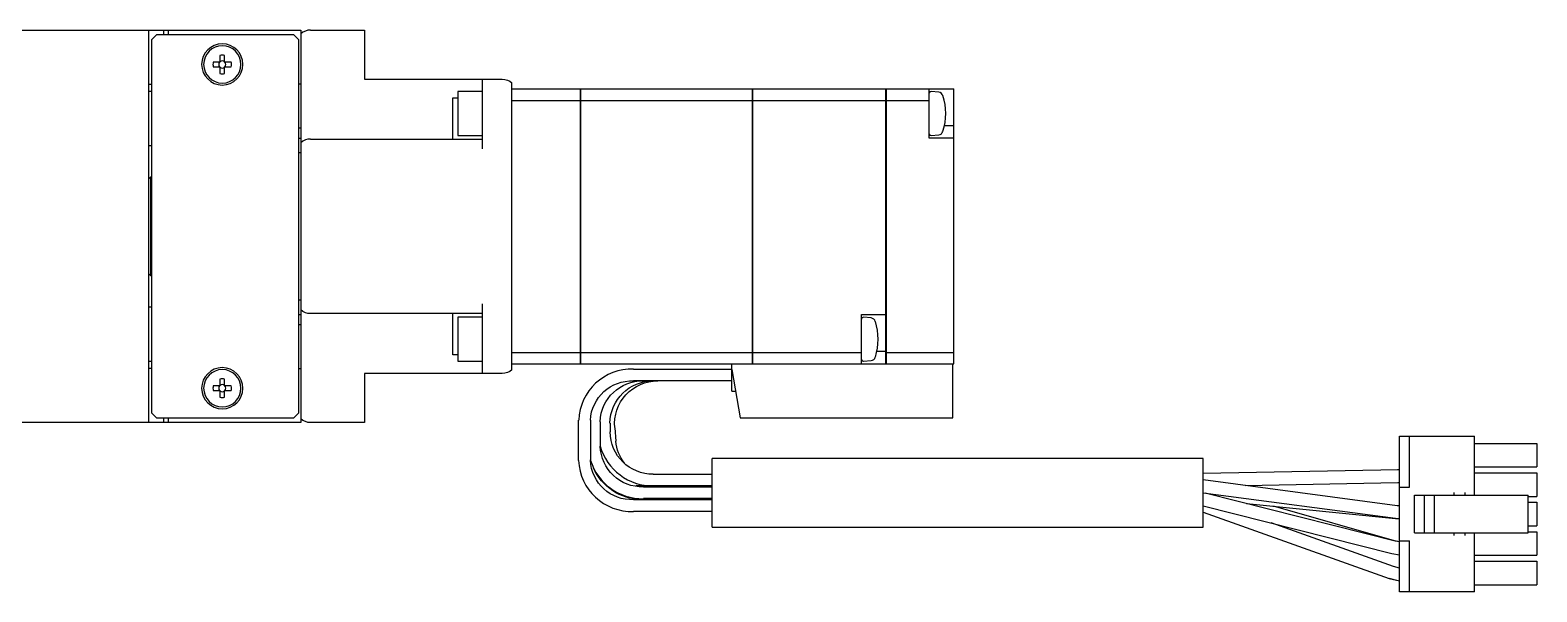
# Model space of a CAD drawing. Extents: x 0 to 727, y -8 to 425.
# Drawn here: x 574 to 727.5, y 264.7 to 321.9 of the extents above; entities that cross this region are included whole.
import ezdxf

# ---------------------------------------------------------------- set-up
doc = ezdxf.new("R2010")
doc.units = 0
doc.header["$LTSCALE"] = 0.5
doc.layers.add('MSM_CONTINUOUS', color=7, linetype='CONTINUOUS')

msp = doc.modelspace()

# ---------------------------------------------------------------- linework, layer by layer
at = {"layer": 'MSM_CONTINUOUS'}
for p, q in [((564.08, 321.91), (601.58, 321.91)), ((586.08, 321.91), (586.08, 281.91)), ((586.88, 321.41), (586.38, 320.91)), ((586.38, 320.91), (586.38, 282.91)), ((600.88, 321.41), (586.88, 321.41)), ((587.58, 321.91), (587.58, 321.41)), ((588.08, 321.91), (588.08, 321.41)), ((601.38, 320.91), (600.88, 321.41)), ((601.38, 282.91), (601.38, 320.91)), ((601.58, 321.91), (601.58, 281.91)), ((602.58, 321.91), (608.08, 321.91)), ((608.08, 321.91), (608.08, 316.91)), ((593.34, 319.33), (593.34, 318.65)), ((593.82, 318.65), (593.82, 319.33)), ((593.34, 318.65), (592.66, 318.65)), ((592.66, 318.17), (593.34, 318.17)), ((593.34, 318.17), (593.34, 317.49)), ((594.5, 318.65), (593.82, 318.65)), ((593.82, 317.49), (593.82, 318.17)), ((593.82, 318.17), (594.5, 318.17)), ((586.08, 316.41), (586.38, 316.41)), ((601.58, 316.41), (601.38, 316.41)), ((608.08, 316.91), (622.08, 316.91)), ((620.08, 309.81), (620.08, 316.91)), ((623.08, 287.29), (623.08, 316.52)), ((586.38, 315.66), (586.08, 315.66)), ((617.08, 314.99), (617.58, 314.99)), ((617.08, 310.81), (617.08, 314.99)), ((617.58, 315.66), (617.58, 311.16)), ((620.08, 315.66), (617.58, 315.66)), ((623.08, 315.91), (630.07, 315.91)), ((623.08, 314.75), (630.07, 314.75)), ((630.07, 287.91), (630.07, 315.91)), ((630.08, 315.9), (630.07, 315.9)), ((630.08, 314.75), (630.07, 314.75)), ((630.08, 315.91), (647.57, 315.91)), ((630.08, 315.91), (630.08, 287.91)), ((630.08, 314.75), (647.57, 314.75)), ((647.57, 287.91), (647.57, 315.91)), ((647.58, 315.9), (647.57, 315.9)), ((647.58, 314.75), (647.57, 314.75)), ((647.58, 315.91), (661.18, 315.91)), ((647.58, 315.91), (647.58, 287.91)), ((647.58, 314.75), (661.18, 314.75)), ((661.18, 287.91), (661.18, 315.91)), ((661.18, 315.9), (661.19, 315.9)), ((661.18, 314.75), (661.19, 314.75)), ((661.19, 315.91), (668.08, 315.91)), ((661.19, 315.91), (661.19, 287.91)), ((661.19, 314.75), (665.58, 314.75)), ((665.58, 310.91), (665.58, 315.91)), ((666.55, 315.57), (665.79, 315.64)), ((668.08, 287.91), (668.08, 315.91)), ((601.58, 311.91), (601.38, 311.91)), ((668.08, 312.16), (667.14, 312.16)), ((586.08, 310.16), (586.38, 310.16)), ((601.38, 310.91), (601.58, 310.91)), ((602.58, 310.81), (620.08, 310.81)), ((617.58, 311.16), (620.08, 311.16)), ((668.08, 310.91), (665.58, 310.91)), ((665.79, 311.18), (666.55, 311.24)), ((601.58, 309.41), (601.38, 309.41)), ((586.28, 306.91), (586.08, 306.71)), ((586.28, 306.91), (586.28, 296.91)), ((586.38, 306.91), (586.28, 306.91)), ((586.08, 297.11), (586.28, 296.91)), ((586.28, 296.91), (586.38, 296.91)), ((586.38, 293.66), (586.08, 293.66)), ((601.38, 294.41), (601.58, 294.41)), ((620.08, 286.91), (620.08, 294.01)), ((601.38, 292.91), (601.58, 292.91)), ((601.38, 291.91), (601.58, 291.91)), ((620.08, 293.01), (602.58, 293.01)), ((617.08, 288.83), (617.08, 293.01)), ((617.58, 292.66), (617.58, 288.16)), ((620.08, 292.66), (617.58, 292.66)), ((658.68, 292.91), (661.18, 292.91)), ((658.68, 287.91), (658.68, 292.91)), ((659.66, 292.57), (658.9, 292.64)), ((617.58, 288.83), (617.08, 288.83)), ((623.08, 289.06), (630.07, 289.06)), ((630.08, 289.06), (630.07, 289.06)), ((630.08, 289.06), (647.57, 289.06)), ((647.58, 289.06), (647.57, 289.06)), ((647.58, 289.06), (658.68, 289.06)), ((661.18, 289.16), (660.25, 289.16)), ((661.18, 289.06), (661.19, 289.06)), ((661.19, 289.06), (668.08, 289.06)), ((586.08, 288.16), (586.38, 288.16)), ((586.38, 287.41), (586.08, 287.41)), ((601.38, 287.41), (601.58, 287.41)), ((617.58, 288.16), (620.08, 288.16)), ((623.08, 287.91), (630.07, 287.91)), ((630.08, 287.92), (630.07, 287.92)), ((630.08, 287.91), (668.08, 287.91)), ((635.48, 287.36), (645.48, 287.36)), ((645.48, 285.11), (645.48, 287.91)), ((645.48, 287.31), (646.34, 282.41)), ((647.58, 287.92), (647.57, 287.92)), ((658.9, 288.18), (659.66, 288.24)), ((661.18, 287.92), (661.19, 287.92)), ((667.98, 282.41), (667.98, 287.91)), ((593.34, 285.65), (592.66, 285.65)), ((593.34, 286.33), (593.34, 285.65)), ((593.82, 285.65), (593.82, 286.33)), ((594.5, 285.65), (593.82, 285.65)), ((622.08, 286.91), (608.08, 286.91)), ((608.08, 286.91), (608.08, 281.91)), ((645.48, 286.16), (635.48, 286.16)), ((637.96, 286.16), (637.72, 286.15)), ((592.66, 285.17), (593.34, 285.17)), ((593.34, 285.17), (593.34, 284.49)), ((593.82, 285.17), (594.5, 285.17)), ((593.82, 284.49), (593.82, 285.17)), ((645.48, 285.11), (645.87, 285.11)), ((586.38, 282.91), (586.88, 282.41)), ((586.88, 282.41), (600.88, 282.41)), ((587.58, 282.41), (587.58, 281.91)), ((588.08, 282.41), (588.08, 281.91)), ((600.88, 282.41), (601.38, 282.91)), ((646.34, 282.41), (667.98, 282.41)), ((601.58, 281.91), (564.08, 281.91)), ((608.08, 281.91), (602.58, 281.91)), ((629.88, 278.06), (629.88, 282.15)), ((631.08, 282.15), (631.08, 278.06)), ((632.08, 282), (632.08, 279.52)), ((633.08, 281.85), (633.08, 280.97)), ((633.55, 281.39), (633.68, 280.01)), ((713.48, 280.51), (721.13, 280.51)), ((713.48, 264.66), (713.48, 280.51)), ((714.5, 275.32), (714.5, 280.51)), ((721.13, 274.52), (721.13, 280.51)), ((721.13, 279.79), (727.48, 279.79)), ((727.48, 279.79), (727.48, 277.39)), ((631.09, 278.06), (631.08, 278.1)), ((643.48, 271.26), (643.48, 278.26)), ((693.48, 278.26), (643.48, 278.26)), ((693.48, 271.26), (693.48, 278.26)), ((637.48, 276.66), (643.48, 276.66)), ((713.37, 277.1), (693.48, 276.71)), ((713.48, 277.11), (713.3, 277.1)), ((713.48, 277.11), (713.37, 277.1)), ((721.13, 277.39), (727.48, 277.39)), ((721.13, 276.79), (727.48, 276.79)), ((727.48, 276.79), (727.48, 274.39)), ((635.77, 275.51), (635.74, 275.52)), ((635.74, 275.52), (635.77, 275.51)), ((636.48, 275.46), (635.77, 275.51)), ((635.77, 275.51), (636.98, 275.36)), ((643.48, 275.46), (636.48, 275.46)), ((636.48, 275.36), (643.48, 275.36)), ((713.24, 273.44), (693.48, 276.06)), ((693.48, 274.75), (713.07, 272.16)), ((713.03, 269.84), (693.7, 274.72)), ((697.78, 275.49), (713.33, 275.8)), ((713.33, 275.8), (713.48, 275.81)), ((713.48, 275.32), (714.5, 275.32)), ((719.03, 274.77), (719.03, 274.52)), ((720.18, 274.52), (720.18, 274.77)), ((635.48, 274.06), (643.48, 274.06)), ((643.48, 274.16), (636.48, 274.16)), ((693.48, 273.44), (712.72, 268.58)), ((697.9, 273.66), (713.07, 272.14)), ((712.98, 269.87), (700.66, 273.38)), ((713.48, 273.42), (713.24, 273.44)), ((715.03, 270.66), (715.03, 274.52)), ((715.03, 274.52), (726.59, 274.52)), ((716.03, 270.66), (716.03, 274.52)), ((717.05, 270.66), (717.05, 274.52)), ((726.59, 270.66), (726.59, 274.52)), ((726.59, 274.39), (727.48, 274.39)), ((726.59, 273.79), (727.48, 273.79)), ((727.48, 273.79), (727.48, 271.39)), ((643.48, 272.86), (635.48, 272.86)), ((693.48, 272.77), (712.45, 266.03)), ((712.88, 267.26), (700.41, 271.69)), ((713.07, 272.16), (713.48, 272.12)), ((713.07, 272.14), (713.48, 272.11)), ((643.48, 271.26), (693.48, 271.26)), ((715.03, 270.66), (726.59, 270.66)), ((719.03, 270.66), (719.03, 270.41)), ((720.18, 270.41), (720.18, 270.66)), ((721.13, 264.66), (721.13, 270.66)), ((726.59, 271.39), (727.48, 271.39)), ((726.59, 270.79), (727.48, 270.79)), ((727.48, 270.79), (727.48, 268.39)), ((712.72, 268.58), (713.48, 268.44)), ((713.48, 269.76), (712.98, 269.87)), ((713.48, 269.75), (713.03, 269.84)), ((713.48, 269.86), (714.5, 269.86)), ((714.5, 264.66), (714.5, 269.86)), ((713.48, 267.09), (712.87, 267.26)), ((721.13, 268.39), (727.48, 268.39)), ((721.13, 267.79), (727.48, 267.79)), ((727.48, 267.79), (727.48, 265.39)), ((712.44, 266.04), (713.48, 265.77)), ((712.45, 266.03), (713.48, 265.77)), ((721.13, 264.66), (713.48, 264.66)), ((721.13, 265.39), (727.48, 265.39))]:
    msp.add_line(p, q, dxfattribs=at)
at = {"layer": 'MSM_CONTINUOUS', "extrusion": (0, 0, -1)}
for centre, radius in [((-593.58, 318.41), 2.1), ((-593.58, 318.41), 1.9), ((-593.58, 285.41), 2.1), ((-593.58, 285.41), 1.9)]:
    msp.add_circle(centre, radius, dxfattribs=at)
at = {"layer": 'MSM_CONTINUOUS'}
for centre, radius, start, end in [((602.58, 320.41), 1.5, 90, 131.8103), ((593.58, 318.41), 0.95, 75.3667, 104.6333), ((593.58, 318.41), 0.95, 165.3667, 194.6333), ((593.58, 318.41), 0.365, 138.8496, 221.1504), ((593.58, 318.41), 0.365, 48.8496, 131.1504), ((593.58, 318.41), 0.365, 228.8496, 311.1504), ((593.58, 318.41), 0.365, 318.8496, 41.1504), ((593.58, 318.41), 0.95, 345.3667, 14.6333), ((593.58, 318.41), 0.95, 255.3667, 284.6333), ((665.77, 315.44), 0.2, 85, 161.8051), ((666.51, 315.07), 0.5, 17.6292, 85), ((661.27, 313.41), 6, 342.3708, 17.6292), ((666.51, 311.74), 0.5, 275, 342.3708), ((602.58, 309.31), 1.5, 90, 131.8103), ((665.77, 311.37), 0.2, 198.1949, 275), ((658.88, 292.44), 0.2, 85, 180), ((659.62, 292.07), 0.5, 17.6292, 85), ((654.38, 290.41), 6, 342.3708, 17.6292), ((659.62, 288.74), 0.5, 275, 342.3708), ((635.29, 281.95), 5.41, 87.9657, 177.8137), ((658.88, 288.37), 0.2, 180, 275), ((593.58, 285.41), 0.95, 165.3667, 194.6333), ((593.58, 285.41), 0.365, 138.8496, 221.1504), ((593.58, 285.41), 0.95, 75.3667, 104.6333), ((593.58, 285.41), 0.365, 48.8496, 131.1504), ((593.58, 285.41), 0.365, 318.8496, 41.1504), ((593.58, 285.41), 0.95, 345.3667, 14.6333), ((593.58, 285.41), 0.365, 228.8496, 311.1504), ((593.58, 285.41), 0.95, 255.3667, 284.6333), ((637.45, 281.04), 5.59, 195.9654, 270.2921), ((635.28, 278.26), 5.41, 182.1273, 272.0933), ((636.4, 279.72), 5.57, 197.3809, 270.7723)]:
    msp.add_arc(centre, radius, start, end, dxfattribs=at)
at = {"layer": 'MSM_CONTINUOUS', "extrusion": (0, 0, -1)}
for centre, radius, start, end in [((-622.08, 315.41), 1.5, 90, 131.8103), ((-602.58, 294.51), 1.5, 270, 311.8103), ((-622.08, 288.41), 1.5, 228.1897, 270), ((-635.29, 281.94), 4.22, 2.8542, 92.5704), ((-636.36, 281.87), 4.29, 1.642, 91.5567), ((-637.43, 281.8), 4.36, 0.5892, 90.5857), ((-637.93, 281.77), 4.39, 355.0821, 90.1308), ((-602.58, 283.41), 1.5, 270, 311.8103), ((-637.44, 281.01), 4.36, 269.4314, 359.3937), ((-636.37, 279.64), 4.29, 268.4892, 358.3121), ((-638.03, 280.39), 4.37, 322.9581, 354.9542), ((-635.29, 278.27), 4.22, 267.5064, 357.069), ((-636.37, 279.5), 5.45, 271.1091, 336.0046)]:
    msp.add_arc(centre, radius, start, end, dxfattribs=at)

doc.saveas('drawing.dxf')
